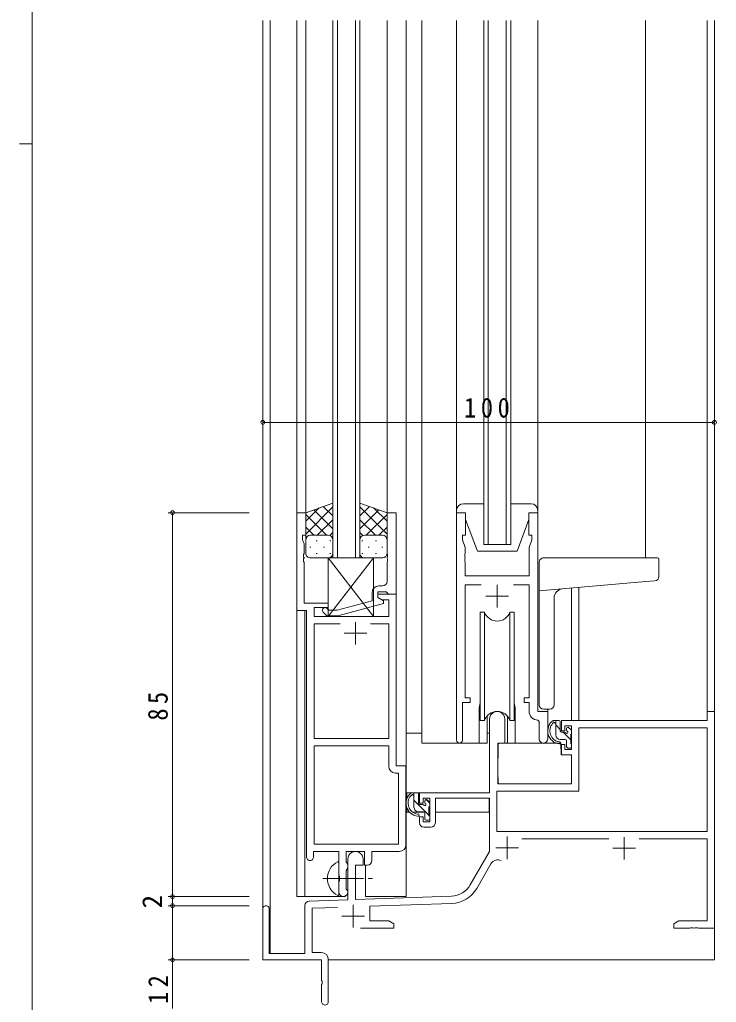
# Model space of a CAD drawing. Units: millimetres on the paper. Extents: x -420 to 373, y -297 to 267.
# Drawn here: x -420.5 to -266.2, y -188.2 to 29.4 of the extents above; entities that cross this region are included whole.
import ezdxf
from ezdxf.enums import TextEntityAlignment as Align

# ---------------------------------------------------------------- set-up
doc = ezdxf.new("R2010")
doc.units = ezdxf.units.MM
doc.linetypes.add('CHAIN2', pattern=[12, 9, -1, 1, -1])
for name, color, linetype, lineweight in [('0-1_YKK_ZWAK', 7, 'Continuous', 9), ('0-3_YKK_11', 7, 'Continuous', 9), ('0-4_YKK_12', 2, 'Continuous', 9), ('0-5_YKK_13', 4, 'Continuous', 9), ('0-7_YKK_D', 6, 'Continuous', 9)]:
    doc.layers.add(name, color=color, linetype=linetype, lineweight=lineweight)
doc.styles.add('ＭＳ ゴシック', font='')
doc.styles.get('ＭＳ ゴシック').set_extended_font_data('MS Gothic')

msp = doc.modelspace()

# ---------------------------------------------------------------- linework, layer by layer
at = {"layer": '0-1_YKK_ZWAK'}
for p, q in [((-417.7, -260.575), (-417.7, 264.425)), ((-420.5, 1.925), (-417.7, 1.925))]:
    msp.add_line(p, q, dxfattribs=at)
at = {"layer": '0-3_YKK_11'}
for p, q in [((-359.147, -79.781), (-357.147, -79.781)), ((-359.147, -101.411), (-359.147, -79.781)), ((-357.147, -79.781), (-357.147, -84.781)), ((-339.147, -79.781), (-339.147, -88.823)), ((-337.147, -79.781), (-339.147, -79.781)), ((-337.147, -97.781), (-337.147, -79.781)), ((-323.745, -79.781), (-323.745, -130.131)), ((-321.745, -79.781), (-323.745, -79.781)), ((-321.745, -84.781), (-321.745, -79.781)), ((-307.745, -79.781), (-307.745, -84.781)), ((-305.745, -79.781), (-307.745, -79.781)), ((-305.745, -123.781), (-305.745, -79.781)), ((-357.847, -84.781), (-357.847, -85.781)), ((-357.147, -84.781), (-357.847, -84.781)), ((-322.445, -84.781), (-321.745, -84.781)), ((-322.445, -85.781), (-322.445, -84.781)), ((-307.745, -84.781), (-307.045, -84.781)), ((-307.045, -84.781), (-307.045, -85.781)), ((-357.847, -85.781), (-357.517, -86.688)), ((-357.517, -86.688), (-357.517, -88.823)), ((-321.815, -87.512), (-322.445, -85.781)), ((-307.045, -85.781), (-307.675, -87.512)), ((-357.517, -88.823), (-357.637, -89.006)), ((-357.637, -89.006), (-357.637, -89.556)), ((-339.147, -88.823), (-339.027, -89.006)), ((-339.027, -89.006), (-339.027, -89.556)), ((-321.935, -89.006), (-321.815, -88.823)), ((-321.935, -89.556), (-321.935, -89.006)), ((-321.815, -88.823), (-321.815, -87.512)), ((-307.675, -87.512), (-307.675, -93.781)), ((-357.637, -89.556), (-357.517, -89.74)), ((-357.517, -89.823), (-357.637, -90.006)), ((-357.637, -90.006), (-357.637, -90.556)), ((-357.637, -90.556), (-357.517, -90.74)), ((-357.517, -89.74), (-357.517, -89.823)), ((-357.517, -90.74), (-357.517, -99.781)), ((-339.027, -89.556), (-339.147, -89.74)), ((-339.147, -89.74), (-339.147, -89.823)), ((-339.147, -89.823), (-339.027, -90.006)), ((-339.027, -90.556), (-339.147, -90.74)), ((-339.147, -90.74), (-339.147, -94.981)), ((-339.027, -90.006), (-339.027, -90.556)), ((-321.815, -89.74), (-321.935, -89.556)), ((-321.935, -90.006), (-321.815, -89.823)), ((-321.935, -90.556), (-321.935, -90.006)), ((-321.815, -90.74), (-321.935, -90.556)), ((-321.815, -89.823), (-321.815, -89.74)), ((-321.815, -93.781), (-321.815, -90.74)), ((-307.675, -93.781), (-321.815, -93.781)), ((-321.815, -95.711), (-318.332, -95.711)), ((-321.815, -120.781), (-321.815, -95.711)), ((-311.158, -95.711), (-307.675, -95.711)), ((-307.675, -95.711), (-307.675, -120.781)), ((-342.447, -97.481), (-342.447, -99.302)), ((-341.147, -97.281), (-339.347, -97.281)), ((-341.147, -98.581), (-341.147, -97.281)), ((-341.147, -97.781), (-337.147, -97.781)), ((-341.147, -98.581), (-341.147, -97.781)), ((-340.147, -95.981), (-340.947, -95.981)), ((-339.347, -97.281), (-339.147, -97.481)), ((-339.147, -97.481), (-338.847, -97.781)), ((-338.847, -97.781), (-337.147, -97.781)), ((-337.147, -97.781), (-337.147, -135.781)), ((-314.745, -95.781), (-314.745, -100.781)), ((-357.517, -99.781), (-352.147, -99.781)), ((-352.147, -99.781), (-352.147, -100.781)), ((-342.447, -99.302), (-350.208, -101.381)), ((-350.05, -102.581), (-339.947, -99.874)), ((-339.947, -99.274), (-341.147, -98.581)), ((-340.281, -99.081), (-341.147, -98.581)), ((-338.777, -99.081), (-340.281, -99.081)), ((-339.947, -99.874), (-339.947, -99.274)), ((-338.777, -102.781), (-338.777, -99.081)), ((-317.245, -98.281), (-312.245, -98.281)), ((-356.947, -101.411), (-359.147, -101.411)), ((-356.947, -156.031), (-356.947, -101.411)), ((-355.317, -100.781), (-355.317, -102.781)), ((-352.147, -100.781), (-355.317, -100.781)), ((-353.271, -101.806), (-352.496, -102.581)), ((-351.999, -101.381), (-352.423, -100.957)), ((-350.208, -101.381), (-351.999, -101.381)), ((-355.317, -102.781), (-338.777, -102.781)), ((-355.317, -104.411), (-349.498, -104.411)), ((-355.317, -129.781), (-355.317, -104.411)), ((-352.496, -102.581), (-350.05, -102.581)), ((-346.147, -103.981), (-346.147, -108.981)), ((-342.797, -104.411), (-338.777, -104.411)), ((-342.797, -104.411), (-338.777, -104.411)), ((-338.777, -104.411), (-338.777, -129.781)), ((-348.647, -106.481), (-343.647, -106.481)), ((-322.445, -121.781), (-320.745, -121.781)), ((-322.445, -130.131), (-322.445, -121.781)), ((-320.745, -120.781), (-321.815, -120.781)), ((-320.745, -121.781), (-320.745, -120.781)), ((-308.745, -120.781), (-308.745, -121.781)), ((-307.675, -120.781), (-308.745, -120.781)), ((-308.745, -121.781), (-307.675, -121.781)), ((-307.675, -121.781), (-307.675, -123.711)), ((-303.545, -123.781), (-305.745, -123.781)), ((-303.545, -129.816), (-303.545, -123.781)), ((-268.275, -123.781), (-268.275, -125.781)), ((-266.645, -123.781), (-268.275, -123.781)), ((-266.645, -171.781), (-266.645, -123.781)), ((-316.445, -125.481), (-316.445, -141.781)), ((-313.045, -130.781), (-313.045, -125.481)), ((-305.762, -125.709), (-305.475, -126.009)), ((-305.475, -126.009), (-305.475, -129.816)), ((-300.545, -125.781), (-300.545, -128.081)), ((-268.275, -125.781), (-300.545, -125.781)), ((-300.545, -128.081), (-299.745, -128.081)), ((-299.745, -126.981), (-298.275, -126.981)), ((-299.745, -128.081), (-299.745, -126.981)), ((-298.275, -126.981), (-298.275, -132.181)), ((-296.645, -127.411), (-296.645, -141.411)), ((-268.275, -127.411), (-296.645, -127.411)), ((-268.275, -150.381), (-268.275, -127.411)), ((-338.777, -129.781), (-355.317, -129.781)), ((-355.317, -131.411), (-338.777, -131.411)), ((-355.317, -153.151), (-355.317, -131.411)), ((-355.317, -153.151), (-355.317, -131.411)), ((-338.777, -131.411), (-338.777, -135.911)), ((-314.645, -130.781), (-313.045, -130.781)), ((-314.645, -139.781), (-314.645, -130.781)), ((-300.545, -131.081), (-300.545, -133.381)), ((-299.745, -131.081), (-300.545, -131.081)), ((-299.745, -132.181), (-299.745, -131.081)), ((-298.275, -132.181), (-299.745, -132.181)), ((-300.545, -133.381), (-298.275, -133.381)), ((-298.275, -133.381), (-298.275, -139.781)), ((-337.147, -135.781), (-334.947, -135.781)), ((-334.947, -135.781), (-334.947, -153.281)), ((-337.277, -137.411), (-336.577, -137.411)), ((-336.577, -137.411), (-336.577, -153.151)), ((-314.815, -141.411), (-314.815, -150.381)), ((-296.645, -141.411), (-314.815, -141.411)), ((-298.275, -139.781), (-314.645, -139.781)), ((-331.945, -141.781), (-331.945, -144.081)), ((-316.445, -141.781), (-331.945, -141.781)), ((-331.145, -142.981), (-329.645, -142.981)), ((-331.145, -144.081), (-331.145, -142.981)), ((-329.645, -142.981), (-329.645, -148.181)), ((-328.445, -142.981), (-316.445, -142.981)), ((-328.445, -148.381), (-328.445, -142.981)), ((-316.445, -142.981), (-316.445, -154.781)), ((-331.945, -144.081), (-331.145, -144.081)), ((-331.945, -147.081), (-331.945, -148.381)), ((-331.145, -147.081), (-331.945, -147.081)), ((-331.145, -148.181), (-331.145, -147.081)), ((-329.645, -148.181), (-331.145, -148.181)), ((-330.945, -149.381), (-329.445, -149.381)), ((-314.815, -150.381), (-268.275, -150.381)), ((-314.815, -150.381), (-268.275, -150.381)), ((-312.545, -151.481), (-312.545, -156.481)), ((-309.259, -152.011), (-289.996, -152.011)), ((-286.645, -151.581), (-286.645, -156.581)), ((-283.295, -152.011), (-268.275, -152.011)), ((-268.275, -152.011), (-268.275, -170.151)), ((-336.577, -153.151), (-355.317, -153.151)), ((-315.045, -153.981), (-310.045, -153.981)), ((-289.145, -154.081), (-284.145, -154.081)), ((-355.447, -154.781), (-355.447, -156.031)), ((-349.847, -154.781), (-355.447, -154.781)), ((-349.847, -160.111), (-349.847, -154.781)), ((-348.217, -154.781), (-348.217, -157.099)), ((-344.147, -154.781), (-348.217, -154.781)), ((-347.845, -156.481), (-347.845, -165.45)), ((-344.445, -157.781), (-344.445, -156.481)), ((-344.147, -157.781), (-344.147, -154.781)), ((-342.517, -154.781), (-342.517, -156.781)), ((-336.447, -154.781), (-342.517, -154.781)), ((-316.445, -154.781), (-320.7, -162.15)), ((-348.217, -157.099), (-348.069, -157.292)), ((-348.069, -158.771), (-348.217, -158.964)), ((-348.069, -157.292), (-347.847, -157.581)), ((-347.847, -158.481), (-348.069, -158.771)), ((-347.847, -157.581), (-347.847, -158.481)), ((-346.145, -157.781), (-344.445, -157.781)), ((-346.145, -165.39), (-346.145, -157.781)), ((-343.517, -157.781), (-344.147, -157.781)), ((-319.288, -162.965), (-316.152, -157.533)), ((-349.704, -160.302), (-349.847, -160.111)), ((-349.704, -161.26), (-349.704, -160.302)), ((-348.217, -158.964), (-348.217, -163.099)), ((-349.847, -161.452), (-349.704, -161.26)), ((-349.847, -163.781), (-349.847, -161.452)), ((-348.217, -163.099), (-348.069, -163.292)), ((-348.069, -163.292), (-347.847, -163.581)), ((-347.847, -163.581), (-347.847, -163.781)), ((-324.855, -164.647), (-346.145, -165.39)), ((-366.645, -167.481), (-366.645, -178.781)), ((-365.245, -177.381), (-365.245, -167.481)), ((-357.345, -166.747), (-357.345, -177.381)), ((-347.845, -165.45), (-356.38, -165.748)), ((-355.715, -167.355), (-350.078, -167.159)), ((-355.715, -177.151), (-355.715, -167.355)), ((-346.645, -166.581), (-346.645, -171.581)), ((-342.945, -166.909), (-324.798, -166.276)), ((-342.945, -170.151), (-342.945, -166.909)), ((-349.145, -169.081), (-344.145, -169.081)), ((-344.995, -171.781), (-337.645, -171.781)), ((-338.737, -170.151), (-342.945, -170.151)), ((-337.645, -170.781), (-338.737, -170.151)), ((-337.645, -171.781), (-337.645, -170.781)), ((-274.554, -170.151), (-275.645, -170.781)), ((-275.645, -170.781), (-275.645, -171.781)), ((-275.645, -171.781), (-272.104, -171.781)), ((-268.275, -170.151), (-274.554, -170.151)), ((-272.104, -171.781), (-271.92, -171.661)), ((-271.92, -171.661), (-271.37, -171.661)), ((-271.37, -171.661), (-271.187, -171.781)), ((-271.187, -171.781), (-271.104, -171.781)), ((-271.104, -171.781), (-270.92, -171.661)), ((-270.92, -171.661), (-270.37, -171.661)), ((-270.37, -171.661), (-270.187, -171.781)), ((-270.187, -171.781), (-266.645, -171.781)), ((-357.345, -177.381), (-365.245, -177.381)), ((-353.645, -177.151), (-355.715, -177.151)), ((-366.645, -178.781), (-353.645, -178.781)), ((-353.645, -178.781), (-353.645, -183.323)), ((-352.145, -188.031), (-352.145, -178.651)), ((-353.645, -183.323), (-353.525, -183.506)), ((-353.525, -184.056), (-353.645, -184.24)), ((-353.645, -184.24), (-353.645, -188.031)), ((-353.525, -183.506), (-353.525, -184.056))]:
    msp.add_line(p, q, dxfattribs=at)
for centre, radius, start, end in [((-340.147, -94.981), 1, 270, 359.99998), ((-340.947, -97.481), 1.5, 90, 179.99998), ((-352.847, -101.381), 0.6, 44.99998, 225), ((-314.745, -125.481), 1.7, 359.99998, 180), ((-305.675, -123.711), 2, 179.99998, 267.50807), ((-323.095, -130.131), 0.65, 179.99998, 0), ((-304.51, -129.816), 0.965, 179.99998, 0), ((-337.277, -135.911), 1.5, 180, 269.99998), ((-330.945, -148.381), 1, 180, 269.99998), ((-329.445, -148.381), 1, 270, 359.99998), ((-336.447, -153.281), 1.5, 270, 359.99998), ((-356.197, -156.031), 0.75, 179.99998, 0), ((-346.145, -156.481), 1.7, 359.99998, 180), ((-314.593, -158.433), 1.8, 65.29866, 149.99998), ((-343.517, -156.781), 1, 270, 359.99998), ((-325.03, -159.65), 5, 271.99998, 329.99998), ((-325.03, -159.65), 6.63, 271.99998, 329.99998), ((-348.847, -163.781), 1, 180, 269.99998), ((-348.847, -163.781), 1, 270, 359.99998), ((-365.945, -167.481), 0.7, 359.99998, 180), ((-356.345, -166.747), 1, 91.99997, 179.99998), ((-353.645, -178.651), 1.5, 0, 89.99998), ((-352.895, -188.031), 0.75, 179.99998, 0)]:
    msp.add_arc(centre, radius, start, end, dxfattribs=at)
at = {"layer": '0-4_YKK_12'}
for p, q in [((-366.645, 29.219), (-366.645, -167.481)), ((-365.015, 29.219), (-365.015, -177.381)), ((-359.145, 29.219), (-359.145, -164.781)), ((-357.146, 29.219), (-357.147, -80.281)), ((-351.147, -89.781), (-351.147, 29.219)), ((-350.147, 29.219), (-350.147, -89.781)), ((-346.147, -89.781), (-346.147, 29.219)), ((-345.147, 29.219), (-345.147, -89.781)), ((-339.147, 29.219), (-339.147, -80.281)), ((-334.945, 29.219), (-334.945, -164.781)), ((-331.445, 29.219), (-331.445, -130.781)), ((-323.745, 29.219), (-323.745, -79.281)), ((-317.745, -86.781), (-317.745, 29.219)), ((-316.745, 29.219), (-316.745, -86.781)), ((-312.745, -86.781), (-312.745, 29.219)), ((-311.745, 29.219), (-311.745, -86.781)), ((-305.745, 29.219), (-305.745, -79.281)), ((-281.945, 29.219), (-281.945, -89.781)), ((-268.275, -124.081), (-268.275, 29.219)), ((-266.645, -124.081), (-266.645, 29.219)), ((-311.745, -86.781), (-317.745, -86.781)), ((-345.147, -89.781), (-351.147, -89.781)), ((-298.275, -96.472), (-298.275, -125.781)), ((-296.645, -96.33), (-296.645, -125.781)), ((-357.344, -101.411), (-357.344, -164.781)), ((-318.745, -123.281), (-318.745, -130.781)), ((-310.745, -123.281), (-310.745, -130.781)), ((-303.545, -124.081), (-303.545, -123.281)), ((-298.275, -125.781), (-296.645, -125.781)), ((-318.745, -130.781), (-331.445, -130.781)), ((-304.518, -130.781), (-310.745, -130.781)), ((-343.945, -164.781), (-343.945, -157.765)), ((-359.145, -164.781), (-348.345, -164.781)), ((-343.945, -164.781), (-334.945, -164.781)), ((-266.645, -171.481), (-266.645, -178.781)), ((-352.145, -178.781), (-266.645, -178.781))]:
    msp.add_line(p, q, dxfattribs=at)
for start, end in [(159.63586, 180), (0, 20.36412)]:
    msp.add_arc((-314.745, -123.281), 4, start, end, dxfattribs=at)
at = {"layer": '0-5_YKK_13'}
for p, q in [((-351.149, -77.638), (-357.149, -79.781)), ((-351.149, -86.003), (-351.149, -77.638)), ((-345.151, -77.638), (-339.151, -79.781)), ((-345.151, -86.003), (-345.151, -77.638)), ((-317.745, -77.781), (-322.245, -77.781)), ((-307.245, -77.781), (-311.745, -77.781)), ((-357.149, -84.513), (-351.149, -78.513)), ((-357.149, -81.685), (-354.188, -78.724)), ((-357.149, -79.781), (-357.149, -85.781)), ((-352.529, -84.782), (-357.149, -80.161)), ((-351.149, -83.333), (-355.345, -79.137)), ((-351.149, -80.504), (-353.261, -78.393)), ((-345.151, -80.504), (-343.039, -78.393)), ((-339.151, -84.513), (-345.151, -78.513)), ((-345.151, -83.333), (-340.955, -79.137)), ((-343.771, -84.782), (-339.151, -80.161)), ((-339.151, -81.685), (-342.111, -78.724)), ((-339.151, -79.781), (-339.151, -85.781)), ((-323.745, -79.281), (-323.745, -79.781)), ((-323.745, -79.781), (-321.745, -79.781)), ((-321.745, -79.781), (-321.745, -81.281)), ((-307.745, -79.781), (-305.745, -79.781)), ((-307.745, -81.281), (-307.745, -79.781)), ((-305.745, -79.781), (-305.745, -79.281)), ((-354.589, -84.781), (-351.149, -81.342)), ((-341.711, -84.781), (-345.151, -81.342)), ((-321.745, -81.281), (-319.145, -88.281)), ((-307.745, -81.281), (-310.345, -88.281)), ((-355.357, -84.781), (-357.149, -82.99)), ((-356.149, -84.781), (-352.549, -84.781)), ((-355.749, -84.781), (-352.149, -84.781)), ((-351.817, -84.838), (-351.149, -84.17)), ((-344.483, -84.838), (-345.151, -84.17)), ((-340.551, -84.781), (-344.151, -84.781)), ((-340.151, -84.781), (-343.751, -84.781)), ((-340.942, -84.781), (-339.151, -82.99)), ((-357.149, -88.781), (-357.149, -85.781)), ((-354.814, -86.003), (-354.614, -86.003)), ((-351.784, -86.003), (-351.584, -86.003)), ((-351.149, -85.781), (-351.149, -88.781)), ((-345.151, -85.781), (-345.151, -88.781)), ((-344.516, -86.003), (-344.716, -86.003)), ((-341.486, -86.003), (-341.686, -86.003)), ((-339.151, -88.781), (-339.151, -85.781)), ((-356.229, -87.418), (-356.029, -87.418)), ((-354.814, -88.833), (-354.614, -88.833)), ((-353.199, -87.418), (-352.999, -87.418)), ((-351.784, -88.833), (-351.584, -88.833)), ((-344.516, -88.833), (-344.716, -88.833)), ((-343.101, -87.418), (-343.301, -87.418)), ((-341.486, -88.833), (-341.686, -88.833)), ((-340.071, -87.418), (-340.271, -87.418)), ((-319.145, -88.281), (-310.345, -88.281)), ((-352.149, -89.781), (-356.149, -89.781)), ((-352.147, -89.781), (-352.147, -102.781)), ((-342.147, -89.781), (-352.147, -89.781)), ((-352.147, -89.781), (-342.147, -102.781)), ((-342.147, -89.781), (-352.147, -102.781)), ((-344.151, -89.781), (-340.151, -89.781)), ((-342.147, -102.781), (-342.147, -89.781)), ((-305.445, -122.29), (-305.445, -90.768)), ((-304.445, -89.781), (-281.945, -89.781)), ((-279.245, -89.781), (-281.945, -89.781)), ((-278.945, -93.865), (-278.945, -90.081)), ((-302.145, -122.281), (-302.145, -98.644)), ((-317.574, -125.781), (-317.574, -101.781)), ((-311.917, -125.781), (-311.917, -101.781)), ((-310.995, -101.781), (-311.917, -101.781)), ((-310.995, -125.781), (-310.995, -101.781)), ((-352.147, -102.781), (-342.147, -102.781)), ((-303.145, -123.281), (-304.445, -123.281)), ((-318.495, -125.781), (-317.574, -125.781)), ((-316.995, -124.797), (-316.995, -130.781)), ((-312.495, -130.781), (-312.495, -124.797)), ((-311.917, -125.781), (-310.995, -125.781)), ((-301.075, -125.781), (-302.375, -125.781)), ((-301.775, -128.981), (-301.775, -125.781)), ((-300.775, -128.081), (-300.775, -126.081)), ((-300.775, -127.754), (-301.775, -126.754)), ((-299.375, -127.581), (-299.375, -127.92)), ((-298.363, -127.869), (-298.863, -127.369)), ((-298.275, -128.681), (-298.275, -128.081)), ((-331.445, -128.581), (-334.941, -128.581)), ((-334.941, -141.781), (-334.941, -128.581)), ((-316.995, -128.581), (-316.445, -128.581)), ((-299.675, -129.981), (-300.775, -129.981)), ((-299.836, -128.381), (-300.475, -128.381)), ((-298.475, -130.054), (-300.148, -128.381)), ((-299.375, -130.281), (-299.375, -131.581)), ((-298.475, -130.881), (-298.475, -128.881)), ((-316.995, -130.781), (-318.745, -130.781)), ((-314.521, -131.079), (-314.575, -137.281)), ((-300.643, -130.781), (-314.221, -130.781)), ((-310.745, -130.781), (-312.495, -130.781)), ((-300.643, -130.781), (-300.575, -133.381)), ((-299.075, -131.881), (-298.575, -131.881)), ((-298.275, -131.581), (-298.275, -131.081)), ((-314.54, -133.281), (-314.645, -133.281)), ((-300.575, -133.381), (-298.607, -133.381)), ((-298.275, -137.281), (-298.307, -133.679)), ((-314.645, -138.211), (-314.567, -138.29)), ((-314.575, -137.281), (-314.556, -139.484)), ((-298.295, -139.484), (-298.275, -137.281)), ((-314.256, -139.781), (-298.595, -139.781)), ((-316.745, -141.781), (-334.941, -141.781)), ((-334.741, -141.781), (-334.741, -143.033)), ((-332.475, -141.781), (-333.775, -141.781)), ((-333.175, -144.981), (-333.175, -141.781)), ((-329.875, -146.737), (-333.175, -143.437)), ((-332.175, -144.081), (-332.175, -142.081)), ((-330.775, -143.581), (-330.775, -143.92)), ((-329.675, -144.109), (-330.502, -143.282)), ((-329.763, -143.869), (-330.263, -143.369)), ((-316.541, -143.062), (-316.541, -146.081)), ((-334.741, -145.171), (-334.741, -146.081)), ((-331.236, -144.381), (-331.875, -144.381)), ((-329.875, -146.881), (-329.875, -144.881)), ((-329.675, -144.681), (-329.675, -144.081)), ((-334.741, -146.081), (-334.161, -146.081)), ((-333.464, -146.081), (-330.852, -146.081)), ((-331.075, -145.981), (-332.175, -145.981)), ((-330.775, -146.281), (-330.775, -147.581)), ((-330.475, -147.881), (-329.975, -147.881)), ((-329.875, -146.081), (-329.645, -146.081)), ((-329.675, -147.581), (-329.675, -147.081)), ((-316.541, -146.081), (-328.445, -146.081)), ((-349.847, -164.377), (-349.847, -157.186))]:
    msp.add_line(p, q, dxfattribs=at)
at = {"layer": '0-5_YKK_13', "linetype": 'CHAIN2'}
msp.add_line((-353.347, -160.781), (-341.36, -160.781), dxfattribs=at)
at = {"layer": '0-5_YKK_13'}
for points in [[(-305.445, -97.1), (-281.858, -95.036), (-279.858, -94.861)], [(-317.574, -101.781), (-318.495, -101.781), (-318.495, -125.781)]]:
    msp.add_lwpolyline(points, dxfattribs=at)
for centre, radius, start, end in [((-322.245, -79.281), 1.5, 90, 180), ((-307.245, -79.281), 1.5, 0, 90), ((-356.149, -85.781), 1, 89.99998, 179.99998), ((-356.149, -85.781), 1, 89.99998, 179.99998), ((-352.149, -85.781), 1, 359.99998, 89.99998), ((-352.149, -85.781), 1, 359.99998, 89.99998), ((-344.151, -85.781), 1, 89.99998, 179.99998), ((-344.151, -85.781), 1, 89.99998, 179.99998), ((-340.151, -85.781), 1, 359.99998, 89.99998), ((-340.151, -85.781), 1, 359.99998, 89.99998), ((-356.149, -88.781), 1, 179.99998, 269.99998), ((-352.149, -88.781), 1, 269.99998, 359.99998), ((-344.151, -88.781), 1, 179.99998, 269.99998), ((-340.151, -88.781), 1, 269.99998, 359.99998), ((-304.445, -90.781), 1, 135.57298, 180), ((-304.445, -90.781), 1, 90, 135.57298), ((-304.445, -90.781), 1, 90, 135.57298), ((-279.245, -90.081), 0.3, 0, 90), ((-279.945, -93.865), 1, 275, 0), ((-300.145, -98.644), 2, 95, 180), ((-314.745, -100.781), 3, 199.4715, 340.52849), ((-314.745, -126.781), 3, 19.47122, 160.52876), ((-304.445, -122.281), 1, 180, 270), ((-303.145, -122.281), 1, 270, 0), ((-300.661, -128.102), 2.885, 126.45192, 263.90388), ((-302.175, -126.381), 0.2, 36.86989, 156.95038), ((-301.075, -126.081), 0.3, 0, 90), ((-300.576, -128.068), 2.504, 139.45805, 259.25217), ((-302.635, -126.186), 0.3, 301.62189, 336.95038), ((-301.775, -126.081), 0.3, 216.86989, 270), ((-300.475, -128.081), 0.3, 180, 270), ((-299.375, -128.381), 0.25, 213.05573, 56.94426), ((-299.075, -127.581), 0.3, 45, 180), ((-299.075, -127.92), 0.3, 180, 236.94426), ((-298.575, -128.081), 0.3, 0, 45), ((-300.775, -128.981), 1, 180, 270), ((-300.897, -130.731), 0.25, 253.63879, 125.58162), ((-299.836, -128.681), 0.3, 33.05573, 90), ((-299.675, -130.281), 0.3, 0, 90), ((-298.475, -128.681), 0.2, 270, 0), ((-314.221, -131.081), 0.3, 90, 179.49998), ((-299.075, -131.581), 0.3, 180, 270), ((-298.575, -131.581), 0.3, 270, 0), ((-298.475, -131.081), 0.2, 0, 90), ((-298.607, -133.681), 0.3, 0.5, 90), ((-314.256, -139.481), 0.3, 180.49998, 270), ((-298.595, -139.481), 0.3, 270, 359.5), ((-332.061, -144.102), 2.885, 126.45192, 263.90388), ((-331.976, -144.068), 2.504, 139.45805, 259.25217), ((-334.035, -142.186), 0.3, 301.62189, 336.95038), ((-333.575, -142.381), 0.2, 36.86989, 156.95038), ((-333.175, -142.081), 0.3, 216.86989, 270), ((-332.475, -142.081), 0.3, 0, 90), ((-330.475, -143.581), 0.3, 45, 180), ((-332.175, -144.981), 1, 180, 270), ((-331.875, -144.081), 0.3, 180, 270), ((-331.236, -144.681), 0.3, 33.05573, 90), ((-330.775, -144.381), 0.25, 213.05573, 56.94426), ((-330.475, -143.92), 0.3, 180, 236.94426), ((-329.875, -144.681), 0.2, 270, 0), ((-329.975, -144.081), 0.3, 0, 45), ((-332.297, -146.731), 0.25, 253.63879, 125.58162), ((-331.075, -146.281), 0.3, 0, 90), ((-330.475, -147.581), 0.3, 180, 270), ((-329.975, -147.581), 0.3, 270, 0), ((-329.875, -147.081), 0.2, 0, 90), ((-348.147, -160.781), 4.2, 117.28096, 242.71902), ((-350.001, -157.186), 0.154, 0, 117.28096), ((-350.001, -164.377), 0.154, 242.71902, 0)]:
    msp.add_arc(centre, radius, start, end, dxfattribs=at)
at = {"layer": '0-7_YKK_D'}
for p, q in [((-366.645, -75.781), (-366.645, -58.781)), ((-366.645, -59.781), (-266.645, -59.781)), ((-266.645, -75.781), (-266.645, -58.781)), ((-369.645, -79.781), (-387.645, -79.781)), ((-386.645, -79.781), (-386.645, -164.781)), ((-369.645, -164.781), (-387.645, -164.781)), ((-369.645, -164.781), (-387.645, -164.781)), ((-386.645, -164.781), (-386.645, -166.781)), ((-369.645, -166.781), (-387.645, -166.781)), ((-369.645, -166.781), (-387.645, -166.781)), ((-386.645, -166.781), (-386.645, -178.781)), ((-369.645, -178.781), (-387.645, -178.781)), ((-386.645, -178.781), (-386.645, -189.521))]:
    msp.add_line(p, q, dxfattribs=at)
for centre in [(-366.645, -59.781), (-266.645, -59.781), (-386.645, -79.781), (-386.645, -164.781), (-386.645, -164.781), (-386.645, -166.781), (-386.645, -166.781), (-386.645, -178.781)]:
    msp.add_circle(centre, 0.425, dxfattribs=at)

# ---------------------------------------------------------------- texts
at = {"layer": '0-7_YKK_D', "color": 3, "style": 'ＭＳ ゴシック'}
msp.add_text('2', height=4.399, rotation=90, dxfattribs=at).set_placement((-387.645, -167.381), align=Align.BOTTOM_LEFT)
at = {"layer": '0-7_YKK_D', "color": 3, "insert": (-322.085, -58.781), "char_height": 4.399, "attachment_point": 7, "style": 'ＭＳ ゴシック'}
msp.add_mtext('\\T1.38;\\W0.9;100', dxfattribs=at)
at = {"layer": '0-7_YKK_D', "color": 3, "char_height": 4.399, "attachment_point": 7, "rotation": 90, "style": 'ＭＳ ゴシック'}
for s, insert in [('\\T1.36;\\W0.9;85', (-387.645, -125.801)), ('\\T1.36;\\W0.9;12', (-387.645, -188.521))]:
    msp.add_mtext(s, dxfattribs=dict(at, insert=insert))

doc.saveas('drawing.dxf')
